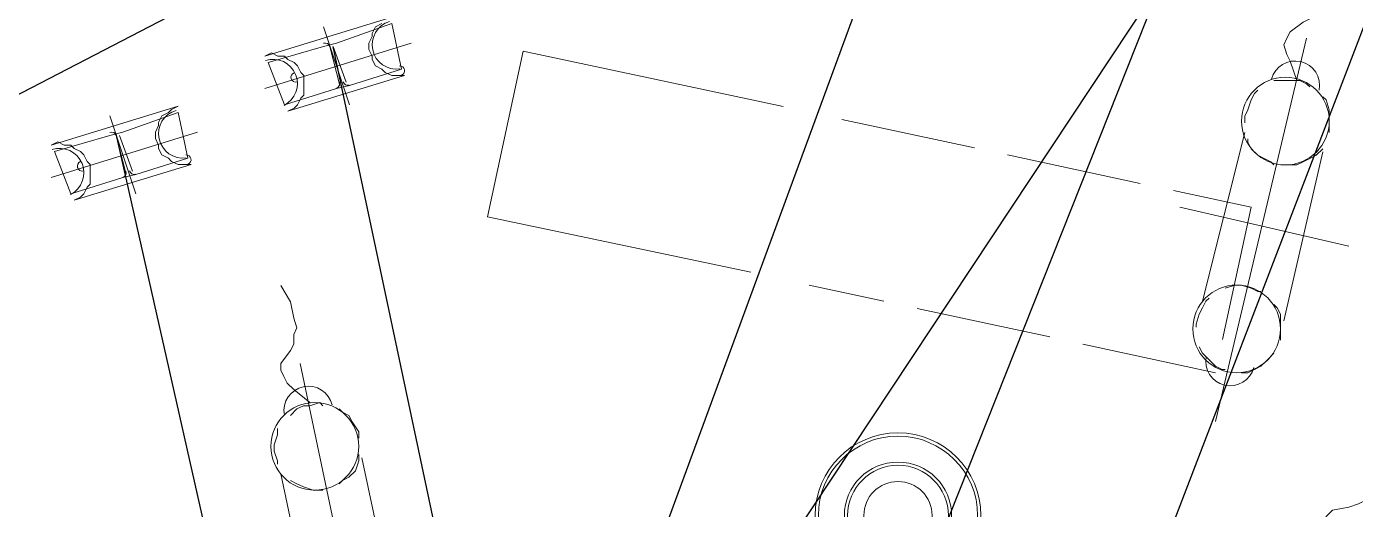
# Model space of a CAD drawing. Header units: millimetres. Extents: x -4 to 3776, y -4 to 4079.
# Drawn here: x 40.23 to 59.13, y 235.81 to 242.69 of the extents above; entities that cross this region are included whole.
import ezdxf
from ezdxf import colors
from ezdxf.entities.mleader import LeaderData, LeaderLine
from ezdxf.math import Vec2, Vec3

# ---------------------------------------------------------------- set-up
doc = ezdxf.new("R2010")
doc.units = ezdxf.units.MM
doc.linetypes.add('PDF_IMPORT', pattern=[1, 0.8, -0.2])
for name, color, linetype in [('BK_kedu', 255, 'Continuous'), ('EDGE', 7, 'Continuous'), ('PDF_FURN', 7, 'Continuous'), ('PDF_piece', 7, 'Continuous'), ('PDF_TEXT', 7, 'Continuous')]:
    doc.layers.add(name, color=color, linetype=linetype)
doc.styles.get("Standard").update_dxf_attribs({"font": 'arial.ttf'})

msp = doc.modelspace()

# ---------------------------------------------------------------- linework, layer by layer
at = {"color": 4, "lineweight": 25}
for p, q in [((28.872, 201.769), (61.872, 251.644)), ((60.153, 245.045), (41.809, 197.183)), ((56.789, 244.373), (38.681, 198.782)), ((52.325, 243.753), (36.384, 200.336)), ((55.54, 190.622), (44.591, 242.408)), ((52.749, 191.096), (41.506, 241.164))]:
    msp.add_line(p, q, dxfattribs=at)
at = {"layer": 'EDGE', "color": 0, "lineweight": 25}
msp.add_lwpolyline([(14.575, 218.374), (27.251, 233.978), (38.092, 240.677), (48.701, 246.184), (59.039, 250.641), (69.069, 254.192), (78.755, 256.98), (88.059, 259.149), (96.943, 260.841), (105.371, 262.202), (113.304, 263.372), (120.711, 264.494), (127.676, 265.622), (134.411, 266.719), (141.134, 267.742), (148.063, 268.65), (155.418, 269.401)], dxfattribs=at)
at = {"layer": 'PDF_FURN', "lineweight": 0}
for points in [[(45.424, 242.825), (43.62, 242.27), (43.713, 242.316), (43.805, 242.27), (43.898, 242.27), (43.944, 242.223), (44.036, 242.177), (44.083, 242.131), (44.129, 242.038), (44.175, 241.992), (44.175, 241.9), (44.175, 241.807), (44.175, 241.715), (44.129, 241.669), (44.083, 241.576), (44.036, 241.53), (43.944, 241.484), (45.608, 241.992), (45.516, 241.992), (45.424, 241.992), (45.331, 242.038), (45.285, 242.085), (45.192, 242.131), (45.146, 242.223), (45.146, 242.27), (45.1, 242.362), (45.1, 242.455), (45.146, 242.547), (45.146, 242.593), (45.192, 242.686), (45.285, 242.732)], [(44.452, 242.686), (44.822, 241.576)], [(43.62, 241.807), (45.701, 242.455)], [(44.591, 242.408), (44.776, 241.9)], [(50.531, 239.194), (46.786, 239.98), (47.294, 242.338), (50.993, 241.552)], [(41.414, 241.418), (41.784, 240.309)], [(40.581, 240.54), (42.662, 241.187)], [(41.552, 241.141), (41.737, 240.632)]]:
    msp.add_lwpolyline(points, dxfattribs=at)
for points in [[(45.562, 242.085), (44.822, 241.853), (44.637, 241.807), (43.898, 241.576), (43.666, 242.177), (44.452, 242.408), (44.637, 242.455), (45.424, 242.732)], [(42.385, 241.557), (40.581, 241.002), (40.674, 241.048), (40.766, 241.002), (40.859, 241.002), (40.905, 240.956), (40.998, 240.91), (41.044, 240.863), (41.09, 240.771), (41.136, 240.725), (41.136, 240.632), (41.136, 240.54), (41.136, 240.447), (41.09, 240.401), (41.044, 240.309), (40.998, 240.262), (40.905, 240.216), (42.57, 240.725), (42.477, 240.725), (42.385, 240.725), (42.292, 240.771), (42.246, 240.817), (42.154, 240.863), (42.107, 240.956), (42.107, 241.002), (42.061, 241.095), (42.061, 241.187), (42.107, 241.28), (42.107, 241.326), (42.154, 241.418), (42.246, 241.465), (42.292, 241.511)], [(42.523, 240.817), (41.784, 240.586), (41.599, 240.54), (40.859, 240.309), (40.628, 240.91), (41.414, 241.141), (41.599, 241.187), (42.385, 241.465)]]:
    msp.add_lwpolyline(points, close=True, dxfattribs=at)
for points in [[(44.455, 242.452, -0.4142), (44.545, 242.408), (44.684, 241.853)], [(41.416, 241.184, -0.4142), (41.506, 241.141), (41.645, 240.586)]]:
    msp.add_lwpolyline(points, format="xyb", dxfattribs=at)
at = {"layer": 'PDF_FURN', "linetype": 'PDF_IMPORT', "lineweight": 0, "ltscale": 2.412386}
msp.add_lwpolyline([(51.826, 241.367), (57.652, 240.119), (57.143, 237.761), (51.363, 239.009)], dxfattribs=at)
at = {"layer": 'PDF_FURN', "lineweight": 0}
for radius in [1.179, 1.133, 0.763, 0.717, 0.486]:
    msp.add_circle((52.626, 235.725), radius, dxfattribs=at)
for centre, radius, start, end in [((45.493, 242.431), 0.347, 106.4739, 277.6462), ((43.736, 241.877), 0.347, 296.609, 107.7813), ((44.059, 241.969), 0.0694, 111.345, 282.9101), ((45.539, 242.062), 0.0694, 291.9139, 93.717), ((44.614, 241.877), 0.0694, 287.1289, 17.1263), ((44.799, 241.923), 0.0694, 197.1289, 287.1263), ((42.454, 241.164), 0.347, 106.4739, 277.6462), ((40.697, 240.609), 0.347, 296.609, 107.7813), ((42.5, 240.794), 0.0694, 291.9139, 93.717), ((41.021, 240.702), 0.0694, 111.345, 282.9101), ((41.576, 240.609), 0.0694, 287.1289, 17.1263), ((41.761, 240.655), 0.0694, 197.1289, 287.1263)]:
    msp.add_arc(centre, radius, start, end, dxfattribs=at)
at = {"layer": 'PDF_piece', "lineweight": 0}
for points in [[(58.299, 241.922), (58.207, 242.2), (58.16, 242.292), (58.114, 242.431), (58.16, 242.523), (58.207, 242.616), (58.392, 242.754), (58.484, 242.801), (58.53, 242.893), (58.576, 242.986), (58.623, 243.124), (58.669, 243.355), (58.669, 243.587)], [(44.261, 237.336), (44.03, 237.521), (43.937, 237.614), (43.891, 237.706), (43.845, 237.799), (43.845, 237.891), (43.983, 238.076), (44.03, 238.169), (44.03, 238.307), (44.076, 238.4), (44.03, 238.539), (43.983, 238.77), (43.845, 239.001)], [(58.623, 235.153), (58.623, 235.431), (58.669, 235.57), (58.669, 235.662), (58.762, 235.755), (58.808, 235.801), (59.039, 235.847), (59.178, 235.893), (59.27, 235.94), (59.363, 235.986), (59.455, 236.078), (59.594, 236.263), (59.686, 236.494)]]:
    msp.add_lwpolyline(points, dxfattribs=at)
at = {"layer": 'PDF_TEXT', "lineweight": 0}
for points in [[(58.438, 242.523), (57.143, 237.067)], [(58.484, 241.83), (58.438, 241.876), (58.345, 241.922), (58.207, 241.922), (58.114, 241.922), (57.975, 241.922)], [(57.744, 241.783), (57.698, 241.737), (57.652, 241.645), (57.605, 241.506), (57.559, 241.413), (57.559, 241.321)], [(58.761, 241.182), (58.761, 241.275), (58.761, 241.413), (58.761, 241.506), (58.715, 241.645), (58.669, 241.691)], [(57.559, 241.182), (56.958, 238.778)], [(57.605, 241.09), (57.605, 241.044), (57.652, 240.951), (57.744, 240.859), (57.837, 240.812), (57.929, 240.766), (57.975, 240.72)], [(58.669, 240.905), (58.114, 238.5)], [(58.207, 240.72), (58.299, 240.72), (58.392, 240.766), (58.484, 240.812), (58.576, 240.859), (58.669, 240.951)], [(59.039, 239.564), (56.634, 240.119)], [(57.79, 238.917), (57.744, 238.917), (57.652, 238.963), (57.513, 239.009), (57.421, 239.009), (57.282, 238.963)], [(57.051, 238.824), (57.004, 238.778), (56.958, 238.685), (56.912, 238.593), (56.866, 238.454), (56.866, 238.408)], [(58.068, 238.223), (58.068, 238.362), (58.068, 238.454), (58.068, 238.593), (58.022, 238.685), (57.975, 238.732)], [(56.912, 238.131), (56.958, 238.038), (57.051, 237.946), (57.143, 237.853), (57.236, 237.807), (57.282, 237.807)], [(57.513, 237.761), (57.605, 237.761), (57.698, 237.807), (57.79, 237.853), (57.883, 237.946), (57.975, 238.038)], [(44.122, 237.891), (45.278, 232.389)], [(44.446, 237.29), (44.399, 237.336), (44.261, 237.29), (44.168, 237.29), (44.076, 237.244), (43.983, 237.151)], [(44.954, 236.828), (44.954, 236.92), (44.862, 237.059), (44.816, 237.151), (44.723, 237.198), (44.677, 237.244)], [(43.798, 236.967), (43.798, 236.874), (43.752, 236.735), (43.752, 236.643), (43.798, 236.504), (43.798, 236.458)], [(44.677, 236.18), (44.723, 236.227), (44.816, 236.273), (44.908, 236.365), (44.954, 236.504), (44.954, 236.597)], [(45.001, 236.55), (45.509, 234.146)], [(43.845, 236.319), (44.353, 233.915)], [(43.983, 236.227), (44.076, 236.18), (44.168, 236.134), (44.307, 236.088), (44.399, 236.088), (44.446, 236.088)]]:
    msp.add_lwpolyline(points, dxfattribs=at)
for centre in [(58.137, 241.344), (57.444, 238.385), (44.33, 236.712)]:
    msp.add_circle(centre, 0.624, dxfattribs=at)
for centre, start, end in [((58.276, 241.853), 348.4195, 165.1472), ((57.351, 237.922), 168.4195, 345.1472), ((44.238, 237.221), 13.2984, 190.0261)]:
    msp.add_arc(centre, 0.347, start, end, dxfattribs=at)

# ---------------------------------------------------------------- leaders
at = {"layer": 'BK_kedu'}
ml = msp.add_multileader_mtext('Standard', dxfattribs=at)
ml.set_content('', color=256)
ml.set_leader_properties()
ml.build(insert=Vec2(0, 0))
ml.multileader.update_dxf_attribs({"text_right_attachment_type": 6, "dogleg_length": 0.36, "arrow_head_size": 0.18})
ctx = ml.context
ctx.base_point, ctx.char_height, ctx.arrow_head_size, ctx.landing_gap_size, ctx.plane_origin = Vec3(3775.999, 4079.328), 0.18, 0.18, 0.09, Vec3(3774.639, 4079.328)
ctx.right_attachment = 6
notes = []
notes.append((ctx, [(0, (0, 0, 0), (0, 0), (1, 0), 1, [])]))
ctx.mtext.insert, ctx.mtext.flow_direction = Vec3(3776.089, 4079.418), 5
for ctx, leaders in notes:
    for number, flags, end, landing, length, lines in leaders:
        leader = LeaderData()
        leader.index, (leader.has_last_leader_line, leader.has_dogleg_vector, leader.attachment_direction) = number, flags
        leader.last_leader_point, leader.dogleg_vector, leader.dogleg_length = Vec3(end), Vec3(landing), length
        for number, points, colour, breaks in lines:
            line = LeaderLine()
            line.index, line.vertices, line.color, line.breaks = number, Vec3.list(points), colors.encode_raw_color(colour), breaks
            leader.lines.append(line)
        ctx.leaders.append(leader)

doc.saveas('drawing.dxf')
